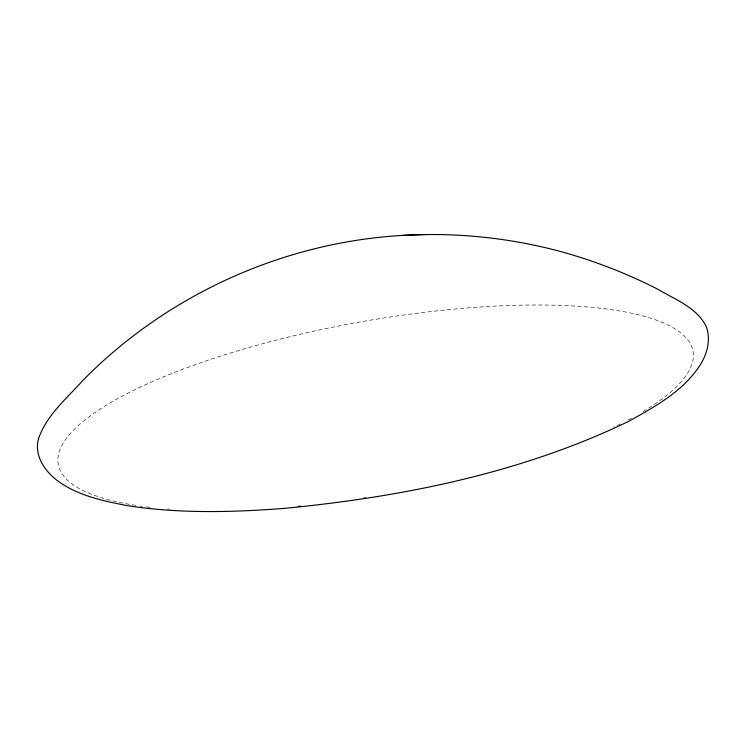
<?xml version="1.0" encoding="UTF-8"?>
<svg xmlns="http://www.w3.org/2000/svg" width="746" height="746" viewBox="0 0 746 746"><rect width="100%" height="100%" fill="white"/><g stroke="black" fill="none" stroke-linecap="round" stroke-linejoin="round"><path stroke-width="0.56" stroke-dasharray="3.73 2.8" d="M135.753 505.368A322.375 87.235 -10.1 0 1 146.029 384.451A322.375 87.235 -10.1 0 1 573.217 305.963A322.375 87.235 -10.1 0 1 641.597 412.435M631.209 418.31A322.375 87.235 -10.1 0 1 628.291 419.867M620.569 423.849A322.375 87.235 -10.1 0 1 613.688 427.225M169.743 509.145A322.375 87.235 -10.1 0 1 167.449 508.968M150.086 507.308A322.375 87.235 -10.1 0 1 146.692 506.898M142.244 506.32A322.375 87.235 -10.1 0 1 140.061 506.012"/><path stroke-width="1.12" d="M402.588 235.419C282.911 242.208 166.694 295.071 82.722 380.572C66.664 398.578 46.532 415.205 38.54 438.685C33.952 454.687 44.228 470.446 56.454 479.902C76.885 495.568 102.817 500.864 127.547 505.676C179.627 513.761 232.649 512.362 285.037 508.324C402.607 496.864 521.044 473.16 628.076 421.63C653.86 407.363 681.312 392.405 698.452 367.564C706.695 355.935 711.432 340.437 706.22 326.58C696.587 306.998 674.468 299.342 656.974 288.786C625.129 272.663 591.653 259.804 557.15 250.6C506.842 237.498 454.491 232.258 402.588 235.419L425.733 234.524M365.671 497.918A322.375 87.235 -10.1 0 1 363.405 498.272M300.591 506.18A322.375 87.235 -10.1 0 1 298.269 506.403"/></g></svg>
